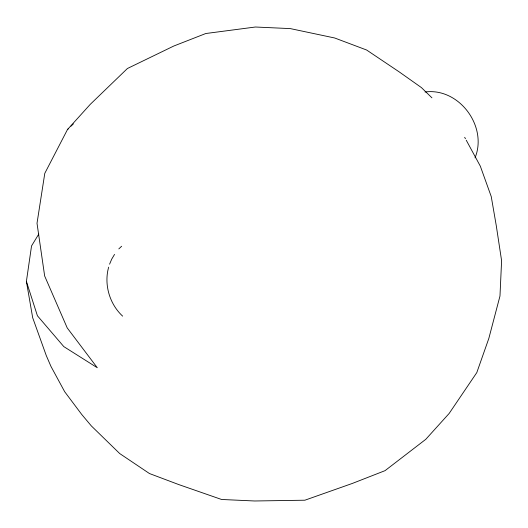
<?xml version="1.0" encoding="UTF-8"?>
<svg xmlns="http://www.w3.org/2000/svg" width="528" height="528" viewBox="0 0 528 528"><rect width="100%" height="100%" fill="white"/><g stroke="black" fill="none" stroke-linecap="round" stroke-linejoin="round"><path stroke-width="0.79" d="M466.237 140.191L480.335 166.188L491.245 196.581L496.28 225.687L501.6 260.713L499.976 296.036L488.822 338.455L476.797 372.603L449.17 413.431L425.766 439.336L385.037 470.659L352.328 483.443L304.88 500.207L254.681 500.986L221.569 499.475L178.609 484.519L149.47 473.543L119.704 453.552L91.331 425.911L81.807 414.566L64.68 391.717L50.998 366.485L46.279 355.588L32.677 317.704L26.4 281.424L31.541 245.923L38.801 234.049M108.662 267.148C103.792 284.354 109.514 304.049 122.648 316.14M109.573 264.185L111.725 259.116L114.543 254.397M475.022 157.879C487.912 126.423 459.116 87.45 425.02 91.984M431.937 97.832L421.43 87.595L399.274 71.94L366.623 50.015L334.666 37.983L290.334 28.604L255.407 27.014L205.795 33.515L173.804 46.022L127.413 68.508L90.295 104.313L67.459 129.584L44.788 173.342L37.013 223.291L44.662 276.012L67.221 327.921L97.297 367.745L63.809 346.612L37.409 315.764L26.4 281.424M67.459 129.584L68.64 128.449M71.003 126.185L73.366 123.915M118.813 248.906L121.625 246.246M464.673 137.306L465.458 138.745"/></g></svg>
